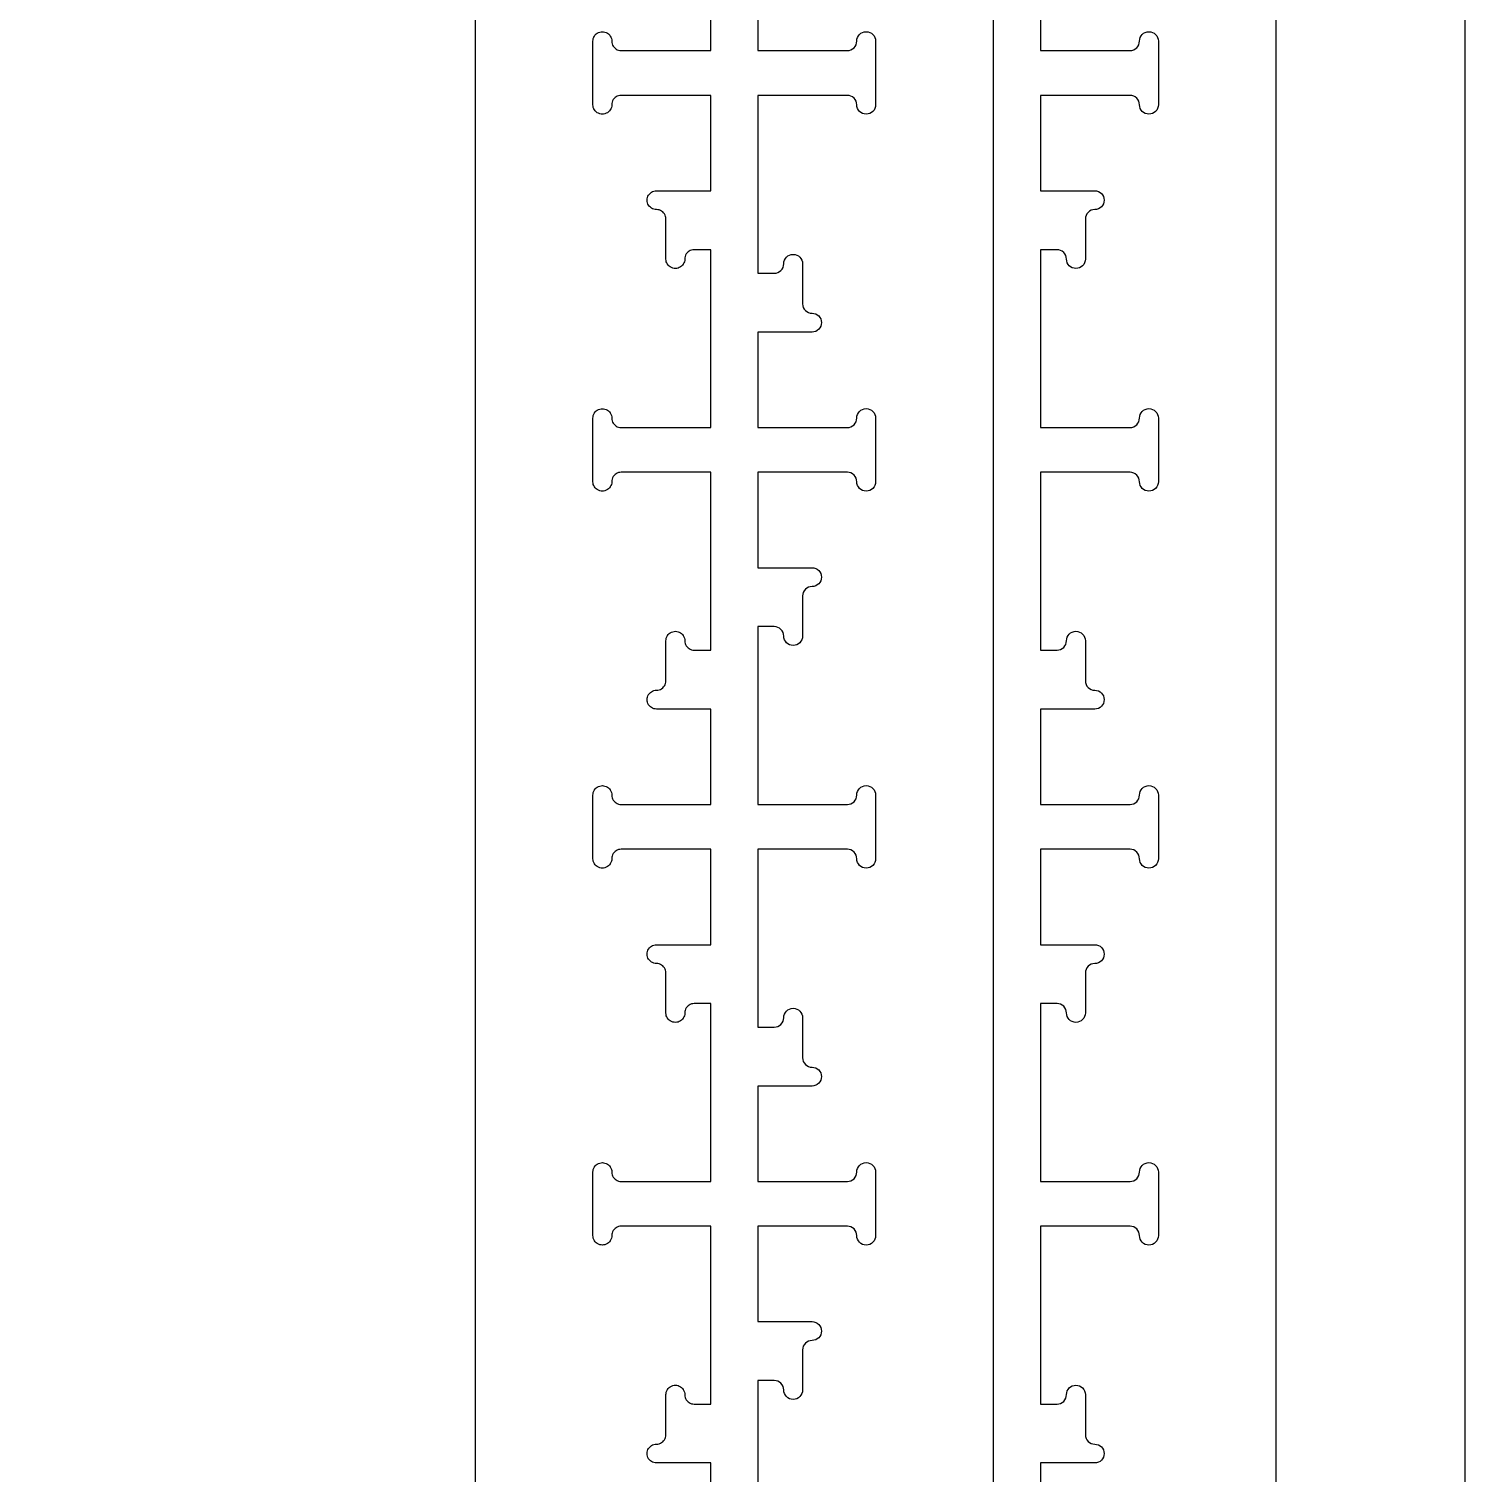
# Model space of a CAD drawing. Header units: inches. Extents: x 1367 to 1651, y -1653 to -1438.
# Drawn here: x 1548.46 to 1572.46, y -1628.67 to -1604.54 of the extents above; entities that cross this region are included whole.
import ezdxf

# ---------------------------------------------------------------- set-up
doc = ezdxf.new("R2010")
doc.units = ezdxf.units.IN
doc.header["$MEASUREMENT"] = 0
doc.linetypes.add('Solid', pattern=[0])
doc.layers.add('000_NOTES', color=6, linetype='Continuous')
doc.layers.add('CUT_THRU', color=7, linetype='Continuous')

msp = doc.modelspace()

# ---------------------------------------------------------------- linework, layer by layer
at = {"linetype": 'Solid', "lineweight": 5}
for points in [[(1555.916, -1579.307, 0), (1555.916, -1631.236, 0)], [(1559.853, -1630.095, 0), (1559.853, -1628.5, 0), (1558.947, -1628.5, 0), (1558.925, -1628.498, 0), (1558.903, -1628.494, 0), (1558.882, -1628.486, 0), (1558.862, -1628.475, 0), (1558.844, -1628.462, 0), (1558.828, -1628.446, 0), (1558.815, -1628.428, 0), (1558.804, -1628.408, 0), (1558.796, -1628.387, 0), (1558.792, -1628.365, 0), (1558.79, -1628.343, 0), (1558.792, -1628.32, 0), (1558.796, -1628.298, 0), (1558.804, -1628.277, 0), (1558.815, -1628.257, 0), (1558.828, -1628.239, 0), (1558.844, -1628.224, 0), (1558.862, -1628.21, 0), (1558.882, -1628.199, 0), (1558.903, -1628.192, 0), (1558.925, -1628.187, 0), (1558.947, -1628.185, 0), (1558.97, -1628.184, 0), (1558.992, -1628.179, 0), (1559.013, -1628.171, 0), (1559.033, -1628.16, 0), (1559.051, -1628.147, 0), (1559.066, -1628.131, 0), (1559.08, -1628.113, 0), (1559.091, -1628.093, 0), (1559.099, -1628.072, 0), (1559.103, -1628.05, 0), (1559.105, -1628.028, 0), (1559.105, -1627.358, 0), (1559.107, -1627.336, 0), (1559.111, -1627.314, 0), (1559.119, -1627.293, 0), (1559.13, -1627.273, 0), (1559.143, -1627.255, 0), (1559.159, -1627.239, 0), (1559.177, -1627.226, 0), (1559.197, -1627.215, 0), (1559.218, -1627.207, 0), (1559.24, -1627.202, 0), (1559.262, -1627.201, 0), (1559.285, -1627.202, 0), (1559.307, -1627.207, 0), (1559.328, -1627.215, 0), (1559.348, -1627.226, 0), (1559.366, -1627.239, 0), (1559.381, -1627.255, 0), (1559.395, -1627.273, 0), (1559.406, -1627.293, 0), (1559.414, -1627.314, 0), (1559.418, -1627.336, 0), (1559.42, -1627.358, 0), (1559.421, -1627.381, 0), (1559.426, -1627.403, 0), (1559.434, -1627.424, 0), (1559.445, -1627.444, 0), (1559.458, -1627.461, 0), (1559.474, -1627.477, 0), (1559.492, -1627.491, 0), (1559.512, -1627.502, 0), (1559.533, -1627.509, 0), (1559.555, -1627.514, 0), (1559.577, -1627.516, 0), (1559.853, -1627.516, 0), (1559.853, -1624.543, 0), (1558.357, -1624.543, 0), (1558.334, -1624.545, 0), (1558.313, -1624.55, 0), (1558.291, -1624.558, 0), (1558.272, -1624.568, 0), (1558.254, -1624.582, 0), (1558.238, -1624.598, 0), (1558.224, -1624.616, 0), (1558.214, -1624.635, 0), (1558.206, -1624.657, 0), (1558.201, -1624.678, 0), (1558.199, -1624.701, 0), (1558.198, -1624.723, 0), (1558.193, -1624.745, 0), (1558.185, -1624.766, 0), (1558.174, -1624.786, 0), (1558.161, -1624.804, 0), (1558.145, -1624.82, 0), (1558.127, -1624.833, 0), (1558.107, -1624.844, 0), (1558.086, -1624.852, 0), (1558.064, -1624.857, 0), (1558.042, -1624.858, 0), (1558.02, -1624.857, 0), (1557.998, -1624.852, 0), (1557.977, -1624.844, 0), (1557.957, -1624.833, 0), (1557.939, -1624.82, 0), (1557.923, -1624.804, 0), (1557.909, -1624.786, 0), (1557.899, -1624.766, 0), (1557.891, -1624.745, 0), (1557.886, -1624.723, 0), (1557.884, -1624.701, 0), (1557.884, -1623.638, 0), (1557.886, -1623.615, 0), (1557.891, -1623.594, 0), (1557.899, -1623.572, 0), (1557.909, -1623.553, 0), (1557.923, -1623.535, 0), (1557.939, -1623.519, 0), (1557.957, -1623.505, 0), (1557.977, -1623.495, 0), (1557.998, -1623.487, 0), (1558.02, -1623.482, 0), (1558.042, -1623.48, 0), (1558.064, -1623.482, 0), (1558.086, -1623.487, 0), (1558.107, -1623.495, 0), (1558.127, -1623.505, 0), (1558.145, -1623.519, 0), (1558.161, -1623.535, 0), (1558.174, -1623.553, 0), (1558.185, -1623.572, 0), (1558.193, -1623.594, 0), (1558.198, -1623.615, 0), (1558.199, -1623.638, 0), (1558.201, -1623.66, 0), (1558.206, -1623.682, 0), (1558.214, -1623.703, 0), (1558.224, -1623.723, 0), (1558.238, -1623.741, 0), (1558.254, -1623.757, 0), (1558.272, -1623.77, 0), (1558.291, -1623.781, 0), (1558.313, -1623.789, 0), (1558.334, -1623.794, 0), (1558.357, -1623.795, 0), (1559.853, -1623.795, 0), (1559.853, -1620.823, 0), (1559.577, -1620.823, 0), (1559.555, -1620.825, 0), (1559.533, -1620.829, 0), (1559.512, -1620.837, 0), (1559.492, -1620.848, 0), (1559.474, -1620.861, 0), (1559.458, -1620.877, 0), (1559.445, -1620.895, 0), (1559.434, -1620.915, 0), (1559.426, -1620.936, 0), (1559.421, -1620.958, 0), (1559.42, -1620.98, 0), (1559.418, -1621.003, 0), (1559.414, -1621.025, 0), (1559.406, -1621.046, 0), (1559.395, -1621.066, 0), (1559.381, -1621.084, 0), (1559.366, -1621.099, 0), (1559.348, -1621.113, 0), (1559.328, -1621.124, 0), (1559.307, -1621.132, 0), (1559.285, -1621.136, 0), (1559.262, -1621.138, 0), (1559.24, -1621.136, 0), (1559.218, -1621.132, 0), (1559.197, -1621.124, 0), (1559.177, -1621.113, 0), (1559.159, -1621.099, 0), (1559.143, -1621.084, 0), (1559.13, -1621.066, 0), (1559.119, -1621.046, 0), (1559.111, -1621.025, 0), (1559.107, -1621.003, 0), (1559.105, -1620.98, 0), (1559.105, -1620.311, 0), (1559.103, -1620.289, 0), (1559.099, -1620.267, 0), (1559.091, -1620.246, 0), (1559.08, -1620.226, 0), (1559.066, -1620.208, 0), (1559.051, -1620.192, 0), (1559.033, -1620.179, 0), (1559.013, -1620.168, 0), (1558.992, -1620.16, 0), (1558.97, -1620.155, 0), (1558.947, -1620.154, 0), (1558.925, -1620.152, 0), (1558.903, -1620.147, 0), (1558.882, -1620.139, 0), (1558.862, -1620.129, 0), (1558.844, -1620.115, 0), (1558.828, -1620.099, 0), (1558.815, -1620.081, 0), (1558.804, -1620.062, 0), (1558.796, -1620.041, 0), (1558.792, -1620.019, 0), (1558.79, -1619.996, 0), (1558.792, -1619.974, 0), (1558.796, -1619.952, 0), (1558.804, -1619.931, 0), (1558.815, -1619.911, 0), (1558.828, -1619.893, 0), (1558.844, -1619.877, 0), (1558.862, -1619.864, 0), (1558.882, -1619.853, 0), (1558.903, -1619.845, 0), (1558.925, -1619.84, 0), (1558.947, -1619.839, 0), (1559.853, -1619.839, 0), (1559.853, -1618.244, 0), (1558.357, -1618.244, 0), (1558.334, -1618.246, 0), (1558.313, -1618.251, 0), (1558.291, -1618.258, 0), (1558.272, -1618.269, 0), (1558.254, -1618.283, 0), (1558.238, -1618.299, 0), (1558.224, -1618.317, 0), (1558.214, -1618.336, 0), (1558.206, -1618.357, 0), (1558.201, -1618.379, 0), (1558.199, -1618.402, 0), (1558.198, -1618.424, 0), (1558.193, -1618.446, 0), (1558.185, -1618.467, 0), (1558.174, -1618.487, 0), (1558.161, -1618.505, 0), (1558.145, -1618.521, 0), (1558.127, -1618.534, 0), (1558.107, -1618.545, 0), (1558.086, -1618.553, 0), (1558.064, -1618.558, 0), (1558.042, -1618.559, 0), (1558.02, -1618.558, 0), (1557.998, -1618.553, 0), (1557.977, -1618.545, 0), (1557.957, -1618.534, 0), (1557.939, -1618.521, 0), (1557.923, -1618.505, 0), (1557.909, -1618.487, 0), (1557.899, -1618.467, 0), (1557.891, -1618.446, 0), (1557.886, -1618.424, 0), (1557.884, -1618.402, 0), (1557.884, -1617.339, 0), (1557.886, -1617.316, 0), (1557.891, -1617.294, 0), (1557.899, -1617.273, 0), (1557.909, -1617.254, 0), (1557.923, -1617.236, 0), (1557.939, -1617.22, 0), (1557.957, -1617.206, 0), (1557.977, -1617.195, 0), (1557.998, -1617.188, 0), (1558.02, -1617.183, 0), (1558.042, -1617.181, 0), (1558.064, -1617.183, 0), (1558.086, -1617.188, 0), (1558.107, -1617.195, 0), (1558.127, -1617.206, 0), (1558.145, -1617.22, 0), (1558.161, -1617.236, 0), (1558.174, -1617.254, 0), (1558.185, -1617.273, 0), (1558.193, -1617.294, 0), (1558.198, -1617.316, 0), (1558.199, -1617.339, 0), (1558.201, -1617.361, 0), (1558.206, -1617.383, 0), (1558.214, -1617.404, 0), (1558.224, -1617.424, 0), (1558.238, -1617.442, 0), (1558.254, -1617.458, 0), (1558.272, -1617.471, 0), (1558.291, -1617.482, 0), (1558.313, -1617.49, 0), (1558.334, -1617.495, 0), (1558.357, -1617.496, 0), (1559.853, -1617.496, 0), (1559.853, -1615.902, 0), (1558.947, -1615.902, 0), (1558.925, -1615.9, 0), (1558.903, -1615.895, 0), (1558.882, -1615.887, 0), (1558.862, -1615.877, 0), (1558.844, -1615.863, 0), (1558.828, -1615.847, 0), (1558.815, -1615.829, 0), (1558.804, -1615.81, 0), (1558.796, -1615.789, 0), (1558.792, -1615.767, 0), (1558.79, -1615.744, 0), (1558.792, -1615.722, 0), (1558.796, -1615.7, 0), (1558.804, -1615.679, 0), (1558.815, -1615.659, 0), (1558.828, -1615.641, 0), (1558.844, -1615.625, 0), (1558.862, -1615.612, 0), (1558.882, -1615.601, 0), (1558.903, -1615.593, 0), (1558.925, -1615.588, 0), (1558.947, -1615.587, 0), (1558.97, -1615.585, 0), (1558.992, -1615.58, 0), (1559.013, -1615.572, 0), (1559.033, -1615.562, 0), (1559.051, -1615.548, 0), (1559.066, -1615.532, 0), (1559.08, -1615.514, 0), (1559.091, -1615.495, 0), (1559.099, -1615.474, 0), (1559.103, -1615.452, 0), (1559.105, -1615.429, 0), (1559.105, -1614.76, 0), (1559.107, -1614.738, 0), (1559.111, -1614.716, 0), (1559.119, -1614.695, 0), (1559.13, -1614.675, 0), (1559.143, -1614.657, 0), (1559.159, -1614.641, 0), (1559.177, -1614.627, 0), (1559.197, -1614.617, 0), (1559.218, -1614.609, 0), (1559.24, -1614.604, 0), (1559.262, -1614.602, 0), (1559.285, -1614.604, 0), (1559.307, -1614.609, 0), (1559.328, -1614.617, 0), (1559.348, -1614.627, 0), (1559.366, -1614.641, 0), (1559.381, -1614.657, 0), (1559.395, -1614.675, 0), (1559.406, -1614.695, 0), (1559.414, -1614.716, 0), (1559.418, -1614.738, 0), (1559.42, -1614.76, 0), (1559.421, -1614.782, 0), (1559.426, -1614.804, 0), (1559.434, -1614.825, 0), (1559.445, -1614.845, 0), (1559.458, -1614.863, 0), (1559.474, -1614.879, 0), (1559.492, -1614.892, 0), (1559.512, -1614.903, 0), (1559.533, -1614.911, 0), (1559.555, -1614.916, 0), (1559.577, -1614.917, 0), (1559.853, -1614.917, 0), (1559.853, -1611.945, 0), (1558.357, -1611.945, 0), (1558.334, -1611.947, 0), (1558.313, -1611.951, 0), (1558.291, -1611.959, 0), (1558.272, -1611.97, 0), (1558.254, -1611.983, 0), (1558.238, -1611.999, 0), (1558.224, -1612.017, 0), (1558.214, -1612.037, 0), (1558.206, -1612.058, 0), (1558.201, -1612.08, 0), (1558.199, -1612.102, 0), (1558.198, -1612.125, 0), (1558.193, -1612.147, 0), (1558.185, -1612.168, 0), (1558.174, -1612.188, 0), (1558.161, -1612.206, 0), (1558.145, -1612.221, 0), (1558.127, -1612.235, 0), (1558.107, -1612.246, 0), (1558.086, -1612.254, 0), (1558.064, -1612.258, 0), (1558.042, -1612.26, 0), (1558.02, -1612.258, 0), (1557.998, -1612.254, 0), (1557.977, -1612.246, 0), (1557.957, -1612.235, 0), (1557.939, -1612.221, 0), (1557.923, -1612.206, 0), (1557.909, -1612.188, 0), (1557.899, -1612.168, 0), (1557.891, -1612.147, 0), (1557.886, -1612.125, 0), (1557.884, -1612.102, 0), (1557.884, -1611.039, 0), (1557.886, -1611.017, 0), (1557.891, -1610.995, 0), (1557.899, -1610.974, 0), (1557.909, -1610.954, 0), (1557.923, -1610.936, 0), (1557.939, -1610.92, 0), (1557.957, -1610.907, 0), (1557.977, -1610.896, 0), (1557.998, -1610.888, 0), (1558.02, -1610.884, 0), (1558.042, -1610.882, 0), (1558.064, -1610.884, 0), (1558.086, -1610.888, 0), (1558.107, -1610.896, 0), (1558.127, -1610.907, 0), (1558.145, -1610.92, 0), (1558.161, -1610.936, 0), (1558.174, -1610.954, 0), (1558.185, -1610.974, 0), (1558.193, -1610.995, 0), (1558.198, -1611.017, 0), (1558.199, -1611.039, 0), (1558.201, -1611.062, 0), (1558.206, -1611.084, 0), (1558.214, -1611.105, 0), (1558.224, -1611.125, 0), (1558.238, -1611.143, 0), (1558.254, -1611.158, 0), (1558.272, -1611.172, 0), (1558.291, -1611.183, 0), (1558.313, -1611.191, 0), (1558.334, -1611.195, 0), (1558.357, -1611.197, 0), (1559.853, -1611.197, 0), (1559.853, -1608.225, 0), (1559.577, -1608.225, 0), (1559.555, -1608.226, 0), (1559.533, -1608.231, 0), (1559.512, -1608.239, 0), (1559.492, -1608.25, 0), (1559.474, -1608.263, 0), (1559.458, -1608.279, 0), (1559.445, -1608.297, 0), (1559.434, -1608.317, 0), (1559.426, -1608.338, 0), (1559.421, -1608.36, 0), (1559.42, -1608.382, 0), (1559.418, -1608.404, 0), (1559.414, -1608.426, 0), (1559.406, -1608.447, 0), (1559.395, -1608.467, 0), (1559.381, -1608.485, 0), (1559.366, -1608.501, 0), (1559.348, -1608.514, 0), (1559.328, -1608.525, 0), (1559.307, -1608.533, 0), (1559.285, -1608.538, 0), (1559.262, -1608.539, 0), (1559.24, -1608.538, 0), (1559.218, -1608.533, 0), (1559.197, -1608.525, 0), (1559.177, -1608.514, 0), (1559.159, -1608.501, 0), (1559.143, -1608.485, 0), (1559.13, -1608.467, 0), (1559.119, -1608.447, 0), (1559.111, -1608.426, 0), (1559.107, -1608.404, 0), (1559.105, -1608.382, 0), (1559.105, -1607.713, 0), (1559.103, -1607.69, 0), (1559.099, -1607.668, 0), (1559.091, -1607.647, 0), (1559.08, -1607.628, 0), (1559.066, -1607.61, 0), (1559.051, -1607.594, 0), (1559.033, -1607.58, 0), (1559.013, -1607.569, 0), (1558.992, -1607.562, 0), (1558.97, -1607.557, 0), (1558.947, -1607.555, 0), (1558.925, -1607.554, 0), (1558.903, -1607.549, 0), (1558.882, -1607.541, 0), (1558.862, -1607.53, 0), (1558.844, -1607.517, 0), (1558.828, -1607.501, 0), (1558.815, -1607.483, 0), (1558.804, -1607.463, 0), (1558.796, -1607.442, 0), (1558.792, -1607.42, 0), (1558.79, -1607.398, 0), (1558.792, -1607.375, 0), (1558.796, -1607.353, 0), (1558.804, -1607.332, 0), (1558.815, -1607.313, 0), (1558.828, -1607.295, 0), (1558.844, -1607.279, 0), (1558.862, -1607.265, 0), (1558.882, -1607.254, 0), (1558.903, -1607.247, 0), (1558.925, -1607.242, 0), (1558.947, -1607.24, 0), (1559.853, -1607.24, 0), (1559.853, -1605.646, 0), (1558.357, -1605.646, 0), (1558.334, -1605.647, 0), (1558.313, -1605.652, 0), (1558.291, -1605.66, 0), (1558.272, -1605.671, 0), (1558.254, -1605.684, 0), (1558.238, -1605.7, 0), (1558.224, -1605.718, 0), (1558.214, -1605.738, 0), (1558.206, -1605.759, 0), (1558.201, -1605.781, 0), (1558.199, -1605.803, 0), (1558.198, -1605.826, 0), (1558.193, -1605.848, 0), (1558.185, -1605.869, 0), (1558.174, -1605.888, 0), (1558.161, -1605.906, 0), (1558.145, -1605.922, 0), (1558.127, -1605.936, 0), (1558.107, -1605.946, 0), (1558.086, -1605.954, 0), (1558.064, -1605.959, 0), (1558.042, -1605.961, 0), (1558.02, -1605.959, 0), (1557.998, -1605.954, 0), (1557.977, -1605.946, 0), (1557.957, -1605.936, 0), (1557.939, -1605.922, 0), (1557.923, -1605.906, 0), (1557.909, -1605.888, 0), (1557.899, -1605.869, 0), (1557.891, -1605.848, 0), (1557.886, -1605.826, 0), (1557.884, -1605.803, 0), (1557.884, -1605.803, 0), (1557.884, -1604.74, 0), (1557.886, -1604.718, 0), (1557.891, -1604.696, 0), (1557.899, -1604.675, 0), (1557.909, -1604.655, 0), (1557.923, -1604.637, 0), (1557.939, -1604.621, 0), (1557.957, -1604.608, 0), (1557.977, -1604.597, 0), (1557.998, -1604.589, 0), (1558.02, -1604.584, 0), (1558.042, -1604.583, 0), (1558.064, -1604.584, 0), (1558.086, -1604.589, 0), (1558.107, -1604.597, 0), (1558.127, -1604.608, 0), (1558.145, -1604.621, 0), (1558.161, -1604.637, 0), (1558.174, -1604.655, 0), (1558.185, -1604.675, 0), (1558.193, -1604.696, 0), (1558.198, -1604.718, 0), (1558.199, -1604.74, 0), (1558.201, -1604.763, 0), (1558.206, -1604.785, 0), (1558.214, -1604.806, 0), (1558.224, -1604.825, 0), (1558.238, -1604.843, 0), (1558.254, -1604.859, 0), (1558.272, -1604.873, 0), (1558.291, -1604.883, 0), (1558.313, -1604.891, 0), (1558.334, -1604.896, 0), (1558.357, -1604.898, 0), (1559.853, -1604.898, 0), (1559.853, -1603.303, 0)]]:
    msp.add_polyline3d(points, dxfattribs=at)
at = {"layer": 'CUT_THRU'}
for points in [[(1564.577, -1636.394), (1564.577, -1574.15)], [(1569.302, -1636.394), (1569.302, -1574.15)], [(1555.916, -1579.307), (1555.916, -1631.236)], [(1559.853, -1630.095), (1559.853, -1628.5), (1558.947, -1628.5), (1558.925, -1628.498), (1558.903, -1628.494), (1558.882, -1628.486), (1558.862, -1628.475), (1558.844, -1628.462), (1558.828, -1628.446), (1558.815, -1628.428), (1558.804, -1628.408), (1558.796, -1628.387), (1558.792, -1628.365), (1558.79, -1628.343), (1558.792, -1628.32), (1558.796, -1628.298), (1558.804, -1628.277), (1558.815, -1628.257), (1558.828, -1628.239), (1558.844, -1628.224), (1558.862, -1628.21), (1558.882, -1628.199), (1558.903, -1628.192), (1558.925, -1628.187), (1558.947, -1628.185), (1558.97, -1628.184), (1558.992, -1628.179), (1559.013, -1628.171), (1559.033, -1628.16), (1559.051, -1628.147), (1559.066, -1628.131), (1559.08, -1628.113), (1559.091, -1628.093), (1559.099, -1628.072), (1559.103, -1628.05), (1559.105, -1628.028), (1559.105, -1627.358), (1559.107, -1627.336), (1559.111, -1627.314), (1559.119, -1627.293), (1559.13, -1627.273), (1559.143, -1627.255), (1559.159, -1627.239), (1559.177, -1627.226), (1559.197, -1627.215), (1559.218, -1627.207), (1559.24, -1627.202), (1559.262, -1627.201), (1559.285, -1627.202), (1559.307, -1627.207), (1559.328, -1627.215), (1559.348, -1627.226), (1559.366, -1627.239), (1559.381, -1627.255), (1559.395, -1627.273), (1559.406, -1627.293), (1559.414, -1627.314), (1559.418, -1627.336), (1559.42, -1627.358), (1559.421, -1627.381), (1559.426, -1627.403), (1559.434, -1627.424), (1559.445, -1627.444), (1559.458, -1627.461), (1559.474, -1627.477), (1559.492, -1627.491), (1559.512, -1627.502), (1559.533, -1627.509), (1559.555, -1627.514), (1559.577, -1627.516), (1559.853, -1627.516), (1559.853, -1624.543), (1558.357, -1624.543), (1558.334, -1624.545), (1558.313, -1624.55), (1558.291, -1624.558), (1558.272, -1624.568), (1558.254, -1624.582), (1558.238, -1624.598), (1558.224, -1624.616), (1558.214, -1624.635), (1558.206, -1624.657), (1558.201, -1624.678), (1558.199, -1624.701), (1558.198, -1624.723), (1558.193, -1624.745), (1558.185, -1624.766), (1558.174, -1624.786), (1558.161, -1624.804), (1558.145, -1624.82), (1558.127, -1624.833), (1558.107, -1624.844), (1558.086, -1624.852), (1558.064, -1624.857), (1558.042, -1624.858), (1558.02, -1624.857), (1557.998, -1624.852), (1557.977, -1624.844), (1557.957, -1624.833), (1557.939, -1624.82), (1557.923, -1624.804), (1557.909, -1624.786), (1557.899, -1624.766), (1557.891, -1624.745), (1557.886, -1624.723), (1557.884, -1624.701), (1557.884, -1623.638), (1557.886, -1623.615), (1557.891, -1623.594), (1557.899, -1623.572), (1557.909, -1623.553), (1557.923, -1623.535), (1557.939, -1623.519), (1557.957, -1623.505), (1557.977, -1623.495), (1557.998, -1623.487), (1558.02, -1623.482), (1558.042, -1623.48), (1558.064, -1623.482), (1558.086, -1623.487), (1558.107, -1623.495), (1558.127, -1623.505), (1558.145, -1623.519), (1558.161, -1623.535), (1558.174, -1623.553), (1558.185, -1623.572), (1558.193, -1623.594), (1558.198, -1623.615), (1558.199, -1623.638), (1558.201, -1623.66), (1558.206, -1623.682), (1558.214, -1623.703), (1558.224, -1623.723), (1558.238, -1623.741), (1558.254, -1623.757), (1558.272, -1623.77), (1558.291, -1623.781), (1558.313, -1623.789), (1558.334, -1623.794), (1558.357, -1623.795), (1559.853, -1623.795), (1559.853, -1620.823), (1559.577, -1620.823), (1559.555, -1620.825), (1559.533, -1620.829), (1559.512, -1620.837), (1559.492, -1620.848), (1559.474, -1620.861), (1559.458, -1620.877), (1559.445, -1620.895), (1559.434, -1620.915), (1559.426, -1620.936), (1559.421, -1620.958), (1559.42, -1620.98), (1559.418, -1621.003), (1559.414, -1621.025), (1559.406, -1621.046), (1559.395, -1621.066), (1559.381, -1621.084), (1559.366, -1621.099), (1559.348, -1621.113), (1559.328, -1621.124), (1559.307, -1621.132), (1559.285, -1621.136), (1559.262, -1621.138), (1559.24, -1621.136), (1559.218, -1621.132), (1559.197, -1621.124), (1559.177, -1621.113), (1559.159, -1621.099), (1559.143, -1621.084), (1559.13, -1621.066), (1559.119, -1621.046), (1559.111, -1621.025), (1559.107, -1621.003), (1559.105, -1620.98), (1559.105, -1620.311), (1559.103, -1620.289), (1559.099, -1620.267), (1559.091, -1620.246), (1559.08, -1620.226), (1559.066, -1620.208), (1559.051, -1620.192), (1559.033, -1620.179), (1559.013, -1620.168), (1558.992, -1620.16), (1558.97, -1620.155), (1558.947, -1620.154), (1558.925, -1620.152), (1558.903, -1620.147), (1558.882, -1620.139), (1558.862, -1620.129), (1558.844, -1620.115), (1558.828, -1620.099), (1558.815, -1620.081), (1558.804, -1620.062), (1558.796, -1620.041), (1558.792, -1620.019), (1558.79, -1619.996), (1558.792, -1619.974), (1558.796, -1619.952), (1558.804, -1619.931), (1558.815, -1619.911), (1558.828, -1619.893), (1558.844, -1619.877), (1558.862, -1619.864), (1558.882, -1619.853), (1558.903, -1619.845), (1558.925, -1619.84), (1558.947, -1619.839), (1559.853, -1619.839), (1559.853, -1618.244), (1558.357, -1618.244), (1558.334, -1618.246), (1558.313, -1618.251), (1558.291, -1618.258), (1558.272, -1618.269), (1558.254, -1618.283), (1558.238, -1618.299), (1558.224, -1618.317), (1558.214, -1618.336), (1558.206, -1618.357), (1558.201, -1618.379), (1558.199, -1618.402), (1558.198, -1618.424), (1558.193, -1618.446), (1558.185, -1618.467), (1558.174, -1618.487), (1558.161, -1618.505), (1558.145, -1618.521), (1558.127, -1618.534), (1558.107, -1618.545), (1558.086, -1618.553), (1558.064, -1618.558), (1558.042, -1618.559), (1558.02, -1618.558), (1557.998, -1618.553), (1557.977, -1618.545), (1557.957, -1618.534), (1557.939, -1618.521), (1557.923, -1618.505), (1557.909, -1618.487), (1557.899, -1618.467), (1557.891, -1618.446), (1557.886, -1618.424), (1557.884, -1618.402), (1557.884, -1617.339), (1557.886, -1617.316), (1557.891, -1617.294), (1557.899, -1617.273), (1557.909, -1617.254), (1557.923, -1617.236), (1557.939, -1617.22), (1557.957, -1617.206), (1557.977, -1617.195), (1557.998, -1617.188), (1558.02, -1617.183), (1558.042, -1617.181), (1558.064, -1617.183), (1558.086, -1617.188), (1558.107, -1617.195), (1558.127, -1617.206), (1558.145, -1617.22), (1558.161, -1617.236), (1558.174, -1617.254), (1558.185, -1617.273), (1558.193, -1617.294), (1558.198, -1617.316), (1558.199, -1617.339), (1558.201, -1617.361), (1558.206, -1617.383), (1558.214, -1617.404), (1558.224, -1617.424), (1558.238, -1617.442), (1558.254, -1617.458), (1558.272, -1617.471), (1558.291, -1617.482), (1558.313, -1617.49), (1558.334, -1617.495), (1558.357, -1617.496), (1559.853, -1617.496), (1559.853, -1615.902), (1558.947, -1615.902), (1558.925, -1615.9), (1558.903, -1615.895), (1558.882, -1615.887), (1558.862, -1615.877), (1558.844, -1615.863), (1558.828, -1615.847), (1558.815, -1615.829), (1558.804, -1615.81), (1558.796, -1615.789), (1558.792, -1615.767), (1558.79, -1615.744), (1558.792, -1615.722), (1558.796, -1615.7), (1558.804, -1615.679), (1558.815, -1615.659), (1558.828, -1615.641), (1558.844, -1615.625), (1558.862, -1615.612), (1558.882, -1615.601), (1558.903, -1615.593), (1558.925, -1615.588), (1558.947, -1615.587), (1558.97, -1615.585), (1558.992, -1615.58), (1559.013, -1615.572), (1559.033, -1615.562), (1559.051, -1615.548), (1559.066, -1615.532), (1559.08, -1615.514), (1559.091, -1615.495), (1559.099, -1615.474), (1559.103, -1615.452), (1559.105, -1615.429), (1559.105, -1614.76), (1559.107, -1614.738), (1559.111, -1614.716), (1559.119, -1614.695), (1559.13, -1614.675), (1559.143, -1614.657), (1559.159, -1614.641), (1559.177, -1614.627), (1559.197, -1614.617), (1559.218, -1614.609), (1559.24, -1614.604), (1559.262, -1614.602), (1559.285, -1614.604), (1559.307, -1614.609), (1559.328, -1614.617), (1559.348, -1614.627), (1559.366, -1614.641), (1559.381, -1614.657), (1559.395, -1614.675), (1559.406, -1614.695), (1559.414, -1614.716), (1559.418, -1614.738), (1559.42, -1614.76), (1559.421, -1614.782), (1559.426, -1614.804), (1559.434, -1614.825), (1559.445, -1614.845), (1559.458, -1614.863), (1559.474, -1614.879), (1559.492, -1614.892), (1559.512, -1614.903), (1559.533, -1614.911), (1559.555, -1614.916), (1559.577, -1614.917), (1559.853, -1614.917), (1559.853, -1611.945), (1558.357, -1611.945), (1558.334, -1611.947), (1558.313, -1611.951), (1558.291, -1611.959), (1558.272, -1611.97), (1558.254, -1611.983), (1558.238, -1611.999), (1558.224, -1612.017), (1558.214, -1612.037), (1558.206, -1612.058), (1558.201, -1612.08), (1558.199, -1612.102), (1558.198, -1612.125), (1558.193, -1612.147), (1558.185, -1612.168), (1558.174, -1612.188), (1558.161, -1612.206), (1558.145, -1612.221), (1558.127, -1612.235), (1558.107, -1612.246), (1558.086, -1612.254), (1558.064, -1612.258), (1558.042, -1612.26), (1558.02, -1612.258), (1557.998, -1612.254), (1557.977, -1612.246), (1557.957, -1612.235), (1557.939, -1612.221), (1557.923, -1612.206), (1557.909, -1612.188), (1557.899, -1612.168), (1557.891, -1612.147), (1557.886, -1612.125), (1557.884, -1612.102), (1557.884, -1611.039), (1557.886, -1611.017), (1557.891, -1610.995), (1557.899, -1610.974), (1557.909, -1610.954), (1557.923, -1610.936), (1557.939, -1610.92), (1557.957, -1610.907), (1557.977, -1610.896), (1557.998, -1610.888), (1558.02, -1610.884), (1558.042, -1610.882), (1558.064, -1610.884), (1558.086, -1610.888), (1558.107, -1610.896), (1558.127, -1610.907), (1558.145, -1610.92), (1558.161, -1610.936), (1558.174, -1610.954), (1558.185, -1610.974), (1558.193, -1610.995), (1558.198, -1611.017), (1558.199, -1611.039), (1558.201, -1611.062), (1558.206, -1611.084), (1558.214, -1611.105), (1558.224, -1611.125), (1558.238, -1611.143), (1558.254, -1611.158), (1558.272, -1611.172), (1558.291, -1611.183), (1558.313, -1611.191), (1558.334, -1611.195), (1558.357, -1611.197), (1559.853, -1611.197), (1559.853, -1608.225), (1559.577, -1608.225), (1559.555, -1608.226), (1559.533, -1608.231), (1559.512, -1608.239), (1559.492, -1608.25), (1559.474, -1608.263), (1559.458, -1608.279), (1559.445, -1608.297), (1559.434, -1608.317), (1559.426, -1608.338), (1559.421, -1608.36), (1559.42, -1608.382), (1559.418, -1608.404), (1559.414, -1608.426), (1559.406, -1608.447), (1559.395, -1608.467), (1559.381, -1608.485), (1559.366, -1608.501), (1559.348, -1608.514), (1559.328, -1608.525), (1559.307, -1608.533), (1559.285, -1608.538), (1559.262, -1608.539), (1559.24, -1608.538), (1559.218, -1608.533), (1559.197, -1608.525), (1559.177, -1608.514), (1559.159, -1608.501), (1559.143, -1608.485), (1559.13, -1608.467), (1559.119, -1608.447), (1559.111, -1608.426), (1559.107, -1608.404), (1559.105, -1608.382), (1559.105, -1607.713), (1559.103, -1607.69), (1559.099, -1607.668), (1559.091, -1607.647), (1559.08, -1607.628), (1559.066, -1607.61), (1559.051, -1607.594), (1559.033, -1607.58), (1559.013, -1607.569), (1558.992, -1607.562), (1558.97, -1607.557), (1558.947, -1607.555), (1558.925, -1607.554), (1558.903, -1607.549), (1558.882, -1607.541), (1558.862, -1607.53), (1558.844, -1607.517), (1558.828, -1607.501), (1558.815, -1607.483), (1558.804, -1607.463), (1558.796, -1607.442), (1558.792, -1607.42), (1558.79, -1607.398), (1558.792, -1607.375), (1558.796, -1607.353), (1558.804, -1607.332), (1558.815, -1607.313), (1558.828, -1607.295), (1558.844, -1607.279), (1558.862, -1607.265), (1558.882, -1607.254), (1558.903, -1607.247), (1558.925, -1607.242), (1558.947, -1607.24), (1559.853, -1607.24), (1559.853, -1605.646), (1558.357, -1605.646), (1558.334, -1605.647), (1558.313, -1605.652), (1558.291, -1605.66), (1558.272, -1605.671), (1558.254, -1605.684), (1558.238, -1605.7), (1558.224, -1605.718), (1558.214, -1605.738), (1558.206, -1605.759), (1558.201, -1605.781), (1558.199, -1605.803), (1558.198, -1605.826), (1558.193, -1605.848), (1558.185, -1605.869), (1558.174, -1605.888), (1558.161, -1605.906), (1558.145, -1605.922), (1558.127, -1605.936), (1558.107, -1605.946), (1558.086, -1605.954), (1558.064, -1605.959), (1558.042, -1605.961), (1558.02, -1605.959), (1557.998, -1605.954), (1557.977, -1605.946), (1557.957, -1605.936), (1557.939, -1605.922), (1557.923, -1605.906), (1557.909, -1605.888), (1557.899, -1605.869), (1557.891, -1605.848), (1557.886, -1605.826), (1557.884, -1605.803), (1557.884, -1604.74), (1557.886, -1604.718), (1557.891, -1604.696), (1557.899, -1604.675), (1557.909, -1604.655), (1557.923, -1604.637), (1557.939, -1604.621), (1557.957, -1604.608), (1557.977, -1604.597), (1557.998, -1604.589), (1558.02, -1604.584), (1558.042, -1604.583), (1558.064, -1604.584), (1558.086, -1604.589), (1558.107, -1604.597), (1558.127, -1604.608), (1558.145, -1604.621), (1558.161, -1604.637), (1558.174, -1604.655), (1558.185, -1604.675), (1558.193, -1604.696), (1558.198, -1604.718), (1558.199, -1604.74), (1558.201, -1604.763), (1558.206, -1604.785), (1558.214, -1604.806), (1558.224, -1604.825), (1558.238, -1604.843), (1558.254, -1604.859), (1558.272, -1604.873), (1558.291, -1604.883), (1558.313, -1604.891), (1558.334, -1604.896), (1558.357, -1604.898), (1559.853, -1604.898), (1559.853, -1603.303)]]:
    msp.add_lwpolyline(points, dxfattribs=at)
for points in [[(1560.64, -1601.925), (1560.64, -1604.898), (1562.136, -1604.898, 0.414214), (1562.294, -1604.74, -1), (1562.609, -1604.74), (1562.609, -1605.803, -1), (1562.294, -1605.803, 0.414214), (1562.136, -1605.646), (1560.64, -1605.646), (1560.64, -1608.618), (1560.916, -1608.618, 0.414214), (1561.073, -1608.461, -1), (1561.388, -1608.461), (1561.388, -1609.13, 0.414214), (1561.546, -1609.287, -1), (1561.546, -1609.602), (1560.64, -1609.602), (1560.64, -1611.197), (1562.136, -1611.197, 0.414214), (1562.294, -1611.039, -1), (1562.609, -1611.039), (1562.609, -1612.102, -1), (1562.294, -1612.102, 0.414214), (1562.136, -1611.945), (1560.64, -1611.945), (1560.64, -1613.539), (1561.546, -1613.539, -1), (1561.546, -1613.854, 0.414214), (1561.388, -1614.012), (1561.388, -1614.681, -1), (1561.073, -1614.681, 0.414214), (1560.916, -1614.524), (1560.64, -1614.524), (1560.64, -1617.496), (1562.136, -1617.496, 0.414214), (1562.294, -1617.339, -1), (1562.609, -1617.339), (1562.609, -1618.402, -1), (1562.294, -1618.402, 0.414214), (1562.136, -1618.244), (1560.64, -1618.244), (1560.64, -1621.217), (1560.916, -1621.217, 0.414214), (1561.073, -1621.059, -1), (1561.388, -1621.059), (1561.388, -1621.728, 0.414214), (1561.546, -1621.886, -1), (1561.546, -1622.201), (1560.64, -1622.201), (1560.64, -1623.795), (1562.136, -1623.795, 0.414214), (1562.294, -1623.638, -1), (1562.609, -1623.638), (1562.609, -1624.701, -1), (1562.294, -1624.701, 0.414214), (1562.136, -1624.543), (1560.64, -1624.543), (1560.64, -1626.138), (1561.546, -1626.138, -1), (1561.546, -1626.453, 0.414214), (1561.388, -1626.61), (1561.388, -1627.28, -1), (1561.073, -1627.28, 0.414214), (1560.916, -1627.122), (1560.64, -1627.122), (1560.64, -1630.095)], [(1565.365, -1603.303), (1565.365, -1604.898), (1566.861, -1604.898, 0.414214), (1567.018, -1604.74, -1), (1567.333, -1604.74), (1567.333, -1605.803, -1), (1567.018, -1605.803, 0.414214), (1566.861, -1605.646), (1565.365, -1605.646), (1565.365, -1607.24), (1566.27, -1607.24, -1), (1566.27, -1607.555, 0.414214), (1566.113, -1607.713), (1566.113, -1608.382, -1), (1565.798, -1608.382, 0.414214), (1565.64, -1608.225), (1565.365, -1608.225), (1565.365, -1611.197), (1566.861, -1611.197, 0.414214), (1567.018, -1611.039, -1), (1567.333, -1611.039), (1567.333, -1612.102, -1), (1567.018, -1612.102, 0.414214), (1566.861, -1611.945), (1565.365, -1611.945), (1565.365, -1614.917), (1565.64, -1614.917, 0.414214), (1565.798, -1614.76, -1), (1566.113, -1614.76), (1566.113, -1615.429, 0.414214), (1566.27, -1615.587, -1), (1566.27, -1615.902), (1565.365, -1615.902), (1565.365, -1617.496), (1566.861, -1617.496, 0.414214), (1567.018, -1617.339, -1), (1567.333, -1617.339), (1567.333, -1618.402, -1), (1567.018, -1618.402, 0.414214), (1566.861, -1618.244), (1565.365, -1618.244), (1565.365, -1619.839), (1566.27, -1619.839, -1), (1566.27, -1620.154, 0.414214), (1566.113, -1620.311), (1566.113, -1620.98, -1), (1565.798, -1620.98, 0.414214), (1565.64, -1620.823), (1565.365, -1620.823), (1565.365, -1623.795), (1566.861, -1623.795, 0.414214), (1567.018, -1623.638, -1), (1567.333, -1623.638), (1567.333, -1624.701, -1), (1567.018, -1624.701, 0.414214), (1566.861, -1624.543), (1565.365, -1624.543), (1565.365, -1627.516), (1565.64, -1627.516, 0.414214), (1565.798, -1627.358, -1), (1566.113, -1627.358), (1566.113, -1628.028, 0.414214), (1566.27, -1628.185, -1), (1566.27, -1628.5), (1565.365, -1628.5), (1565.365, -1630.095)]]:
    msp.add_lwpolyline(points, format="xyb", dxfattribs=at)

# ---------------------------------------------------------------- meshes
at = {"layer": '000_NOTES'}
mesh = msp.add_polyface(dxfattribs=at)
corners = [(1524.459, -1652.536), (1524.459, -1556.536), (1572.459, -1556.536), (1572.459, -1652.536)]
mesh.append_faces([[corners[k] for k in face] for face in [(0, 3, 2, 1)]])

doc.saveas('drawing.dxf')
